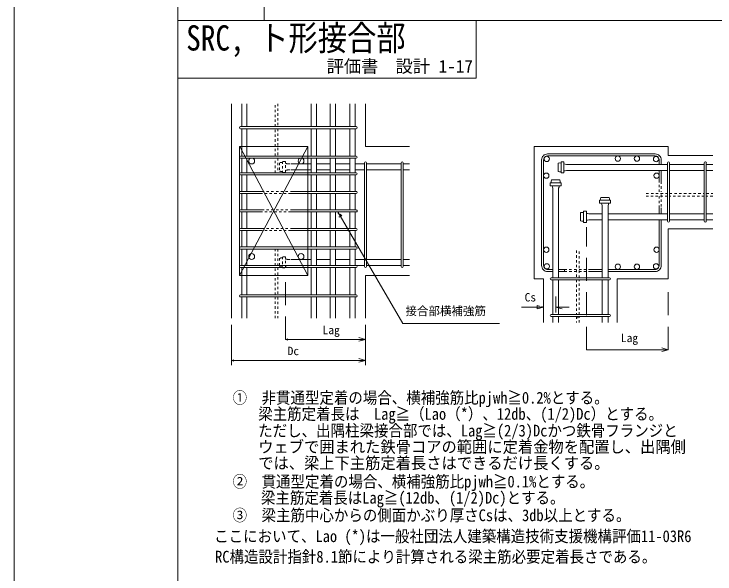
# Model space of a CAD drawing. Units: millimetres, scale not verified. Extents: x -210 to 382, y -132 to 268.
# Drawn here: x -210.3 to -88.3, y -29.8 to 67.8 of the extents above; entities that cross this region are included whole.
import ezdxf
from ezdxf.enums import TextEntityAlignment as Align

# ---------------------------------------------------------------- set-up
doc = ezdxf.new("R2010")
doc.units = ezdxf.units.MM
doc.header["$LTSCALE"] = 2
for name, pattern in [('DASHED2', [3, 2, -1]), ('USER1', [2, 1.25, -0.25, 0.25, -0.25]), ('USER2', [0.41664, 0.20828, -0.20836])]:
    doc.linetypes.add(name, pattern=pattern)
for name, color, linetype, lineweight in [('0-3_Defpoints', 7, 'Continuous', 18), ('0-4_寸法', 4, 'Continuous', 18), ('0-5_鉄骨', 4, 'USER2', 18), ('0-6_外枠', 4, 'Continuous', 18), ('0-7_文字', 7, 'Continuous', 9), ('0-8_タイトル', 7, 'Continuous', 18), ('0-9_内枠', 7, 'Continuous', 18), ('0-D_主筋', 4, 'Continuous', 18), ('0-F_躯体__破線__', 7, 'Continuous', 18), ('1-0_せん断筋', 5, 'Continuous', 18), ('1-1_躯体', 7, 'Continuous', 18), ('1-4_本文文字', 5, 'USER2', 18)]:
    doc.layers.add(name, color=color, linetype=linetype, lineweight=lineweight)
doc.styles.add('ＭＳ ゴシック', font='')
doc.styles.get('ＭＳ ゴシック').set_extended_font_data('MS Gothic')

msp = doc.modelspace()

# ---------------------------------------------------------------- linework, layer by layer
at = {"layer": '0-3_Defpoints', "color": 4}
msp.add_line((-210.346, 267.826), (-210.346, -132.174), dxfattribs=at)
at = {"layer": '0-3_Defpoints', "linetype": 'USER1'}
msp.add_line((-112.16, 15.087), (-112.16, 14.829), dxfattribs=at)
at = {"layer": '0-4_寸法'}
for p, q in [((-153.934, 33.314), (-142.654, 13.893)), ((-116, 15.782), (-116, 18.599)), ((-121.938, 16.726), (-118.099, 16.726)), ((-116, 16.726), (-113.635, 16.726)), ((-116, 16.726), (-114.848, 16.418)), ((-172.488, 13.652), (-172.488, 6.595)), ((-149.141, 13.652), (-149.141, 6.595)), ((-142.654, 13.893), (-125.783, 13.893)), ((-163.081, 11.105), (-149.141, 11.105)), ((-110.664, 9.321), (-96.39, 9.321)), ((-172.488, 7.456), (-149.141, 7.456)), ((-150.293, 7.765), (-149.141, 7.456)), ((-149.141, 7.456), (-149.58, 7.339))]:
    msp.add_line(p, q, dxfattribs=at)
at = {"layer": '0-4_寸法', "linetype": 'DASHED2'}
for p, q in [((-110.664, 9.321), (-110.664, 30.67)), ((-163.081, 11.092), (-163.081, 22.771)), ((-96.39, 9.321), (-96.39, 20.802)), ((-149.141, 11.105), (-149.141, 13.652))]:
    msp.add_line(p, q, dxfattribs=at)
at = {"layer": '0-4_寸法'}
for points in [[(-118.099, 16.726), (-119.251, 16.418), (-119.251, 17.035)], [(-162.642, 10.987), (-163.081, 11.105), (-162.642, 11.222)], [(-150.293, 11.413), (-149.141, 11.105), (-150.293, 10.796)], [(-149.58, 11.222), (-149.141, 11.105), (-149.58, 10.987)], [(-97.542, 9.63), (-96.39, 9.321), (-97.542, 9.013)], [(-172.05, 7.339), (-172.488, 7.456), (-172.05, 7.574)], [(-149.58, 7.574), (-149.141, 7.456), (-150.293, 7.148)]]:
    msp.add_lwpolyline(points, dxfattribs=at)
at = {"layer": '0-5_鉄骨'}
for p, q in [((-164.885, 48.173), (-164.885, 52.166)), ((-164.424, 52.166), (-164.424, 48.173)), ((-164.885, 43.053), (-164.885, 47.814)), ((-164.424, 47.814), (-164.424, 43.053)), ((-164.885, 40.134), (-164.885, 42.694)), ((-164.424, 42.694), (-164.424, 40.134)), ((-100.23, 36.538), (-96.525, 36.538)), ((-96.525, 36.077), (-100.23, 36.077)), ((-96.166, 36.538), (-90.126, 36.538)), ((-90.126, 36.077), (-96.166, 36.077)), ((-89.768, 36.538), (-88.659, 36.538)), ((-88.659, 36.077), (-89.768, 36.077)), ((-164.885, 23.981), (-164.885, 26.853)), ((-164.424, 26.853), (-164.424, 23.981)), ((-112.39, 26.592), (-112.39, 21.845)), ((-111.93, 21.845), (-111.93, 26.592)), ((-164.885, 18.861), (-164.885, 23.622)), ((-164.424, 23.622), (-164.424, 18.861)), ((-112.39, 21.485), (-112.39, 15.445)), ((-112.39, 21.485), (-112.39, 15.445)), ((-111.93, 15.445), (-111.93, 21.485)), ((-111.93, 15.445), (-111.93, 21.485)), ((-164.885, 14.79), (-164.885, 18.502)), ((-164.424, 18.502), (-164.424, 14.79)), ((-112.39, 15.087), (-112.39, 14.037)), ((-112.39, 15.087), (-112.39, 14.037)), ((-111.93, 14.037), (-111.93, 15.087)), ((-111.93, 14.037), (-111.93, 15.087))]:
    msp.add_line(p, q, dxfattribs=at)
at = {"layer": '0-5_鉄骨', "color": 7}
msp.add_line((-114.464, 23.303), (-114.464, 22.842), dxfattribs=at)
at = {"layer": '0-6_外枠'}
msp.add_lwpolyline([(-181.804, 257.826), (-181.804, -114.753), (372.196, -114.753)], dxfattribs=at)
at = {"layer": '0-9_内枠'}
for p, q in [((-166.804, 159.917), (-166.804, 66.644)), ((-181.804, 66.644), (18.876, 66.644)), ((-129.843, 66.644), (-129.843, 56.595)), ((-181.804, 56.595), (-129.843, 56.595))]:
    msp.add_line(p, q, dxfattribs=at)
at = {"layer": '0-D_主筋'}
for p, q in [((-170.696, 52.166), (-170.696, 48.173)), ((-169.775, 52.166), (-169.775, 48.173)), ((-158.6, 52.166), (-158.6, 48.173)), ((-157.679, 52.166), (-157.679, 48.173)), ((-155.272, 52.166), (-155.272, 48.173)), ((-154.351, 52.166), (-154.351, 48.173)), ((-151.855, 52.166), (-151.855, 48.173)), ((-150.933, 52.166), (-150.933, 48.173)), ((-150.933, 52.166), (-150.933, 48.173)), ((-170.696, 47.814), (-170.696, 43.053)), ((-169.775, 47.814), (-169.775, 43.053)), ((-158.6, 47.814), (-158.6, 43.053)), ((-157.679, 47.814), (-157.679, 43.053)), ((-155.272, 47.814), (-155.272, 43.053)), ((-154.351, 47.814), (-154.351, 43.053)), ((-151.855, 47.814), (-151.855, 43.053)), ((-150.933, 47.814), (-150.933, 43.053)), ((-150.933, 47.666), (-150.933, 43.053)), ((-170.696, 42.694), (-170.696, 40.134)), ((-169.775, 42.694), (-169.775, 40.134)), ((-162.095, 41.67), (-158.6, 41.67)), ((-158.6, 42.694), (-158.6, 40.134)), ((-157.679, 42.694), (-157.679, 40.134)), ((-157.679, 41.67), (-155.272, 41.67)), ((-155.272, 42.694), (-155.272, 40.134)), ((-154.351, 42.694), (-154.351, 40.134)), ((-154.351, 41.67), (-151.855, 41.67)), ((-151.855, 42.694), (-151.855, 40.134)), ((-150.933, 42.694), (-150.933, 40.134)), ((-150.933, 42.546), (-150.933, 40.134)), ((-150.933, 41.67), (-149.32, 41.67)), ((-148.962, 41.67), (-142.92, 41.67)), ((-142.562, 41.67), (-141.461, 41.67)), ((-115.592, 41.799), (-115.592, 40.339)), ((-114.559, 42.037), (-115.075, 42.037)), ((-115.075, 42.037), (-115.075, 40.102)), ((-114.559, 40.102), (-114.559, 42.037)), ((-114.148, 41.581), (-112.826, 41.581)), ((-112.826, 41.581), (-96.525, 41.581)), ((-96.166, 41.581), (-90.126, 41.581)), ((-89.768, 41.581), (-88.659, 41.581)), ((-162.095, 40.646), (-158.6, 40.646)), ((-157.679, 40.646), (-155.272, 40.646)), ((-154.351, 40.646), (-151.855, 40.646)), ((-150.933, 40.646), (-149.32, 40.646)), ((-148.962, 40.646), (-142.92, 40.646)), ((-142.562, 40.646), (-141.461, 40.646)), ((-114.148, 40.557), (-112.826, 40.557)), ((-96.525, 40.557), (-112.826, 40.557)), ((-90.126, 40.557), (-96.166, 40.557)), ((-88.659, 40.557), (-89.768, 40.557)), ((-170.696, 39.776), (-170.696, 36.904)), ((-169.775, 39.776), (-169.775, 36.904)), ((-158.6, 39.776), (-158.6, 36.904)), ((-157.679, 39.776), (-157.679, 36.904)), ((-155.272, 39.776), (-155.272, 36.904)), ((-154.351, 39.776), (-154.351, 36.904)), ((-151.855, 39.776), (-151.855, 36.904)), ((-150.933, 39.776), (-150.933, 36.904)), ((-150.933, 39.315), (-150.933, 36.904)), ((-150.933, 39.315), (-150.933, 36.904)), ((-115.075, 40.102), (-114.559, 40.102)), ((-116.968, 38.376), (-116.968, 37.86)), ((-115.032, 38.376), (-116.968, 38.376)), ((-116.968, 37.86), (-115.032, 37.86)), ((-115.27, 38.893), (-116.73, 38.893)), ((-115.032, 37.86), (-115.032, 38.376)), ((-116.512, 37.448), (-116.512, 21.844)), ((-116.512, 37.448), (-116.512, 36.126)), ((-115.488, 21.844), (-115.488, 37.448)), ((-115.488, 37.448), (-115.488, 36.126)), ((-170.696, 36.545), (-170.696, 33.673)), ((-169.775, 36.545), (-169.775, 33.673)), ((-158.6, 36.545), (-158.6, 33.673)), ((-157.679, 36.545), (-157.679, 33.673)), ((-155.272, 36.545), (-155.272, 33.673)), ((-154.351, 36.545), (-154.351, 33.673)), ((-151.855, 36.545), (-151.855, 33.673)), ((-150.933, 36.545), (-150.933, 33.673)), ((-150.933, 36.545), (-150.933, 33.673)), ((-106.668, 35.856), (-108.129, 35.856)), ((-108.366, 35.34), (-108.366, 34.824)), ((-106.431, 35.34), (-108.366, 35.34)), ((-108.366, 34.824), (-106.431, 34.824)), ((-107.91, 34.412), (-107.91, 33.75)), ((-106.886, 34.412), (-106.886, 33.75)), ((-106.431, 34.824), (-106.431, 35.34)), ((-170.696, 33.314), (-170.696, 30.442)), ((-169.775, 33.314), (-169.775, 30.442)), ((-158.6, 33.314), (-158.6, 30.442)), ((-157.679, 33.314), (-157.679, 30.442)), ((-155.272, 33.314), (-155.272, 30.442)), ((-154.351, 33.314), (-154.351, 30.442)), ((-151.855, 33.314), (-151.855, 30.442)), ((-150.933, 33.314), (-150.933, 30.442)), ((-150.933, 33.314), (-150.933, 30.442)), ((-111.697, 33.198), (-111.697, 31.738)), ((-110.664, 33.435), (-111.18, 33.435)), ((-111.18, 33.435), (-111.18, 31.5)), ((-110.664, 31.5), (-110.664, 33.435)), ((-110.252, 32.98), (-108.93, 32.98)), ((-109.728, 32.98), (-107.91, 32.98)), ((-107.91, 34.004), (-107.91, 21.844)), ((-106.886, 21.844), (-106.886, 34.004)), ((-96.525, 32.98), (-106.886, 32.98)), ((-90.126, 32.98), (-96.166, 32.98)), ((-88.659, 32.98), (-89.768, 32.98)), ((-110.252, 31.956), (-108.93, 31.956)), ((-109.728, 31.956), (-107.91, 31.956)), ((-109.728, 31.956), (-107.91, 31.956)), ((-106.886, 31.956), (-96.525, 31.956)), ((-96.166, 31.956), (-90.126, 31.956)), ((-89.768, 31.956), (-88.659, 31.956)), ((-111.18, 31.5), (-110.664, 31.5)), ((-170.696, 30.084), (-170.696, 27.211)), ((-169.775, 30.084), (-169.775, 27.211)), ((-158.6, 30.084), (-158.6, 27.211)), ((-157.679, 30.084), (-157.679, 27.211)), ((-155.272, 30.084), (-155.272, 27.211)), ((-154.351, 30.084), (-154.351, 27.211)), ((-151.855, 30.084), (-151.855, 27.211)), ((-150.933, 30.084), (-150.933, 27.211)), ((-150.933, 30.084), (-150.933, 27.672)), ((-170.696, 26.853), (-170.696, 23.981)), ((-169.775, 26.853), (-169.775, 23.981)), ((-158.6, 26.853), (-158.6, 23.981)), ((-157.679, 26.853), (-157.679, 23.981)), ((-155.272, 26.853), (-155.272, 23.981)), ((-154.351, 26.853), (-154.351, 23.981)), ((-151.855, 26.853), (-151.855, 23.981)), ((-150.933, 26.853), (-150.933, 23.981)), ((-162.095, 25.03), (-158.6, 25.03)), ((-157.679, 25.03), (-155.272, 25.03)), ((-154.351, 25.03), (-151.855, 25.03)), ((-150.933, 25.03), (-149.32, 25.03)), ((-148.962, 25.03), (-142.92, 25.03)), ((-142.562, 25.03), (-141.461, 25.03)), ((-170.696, 23.622), (-170.696, 18.861)), ((-169.775, 23.622), (-169.775, 18.861)), ((-162.095, 24.006), (-158.6, 24.006)), ((-158.6, 23.622), (-158.6, 18.861)), ((-157.679, 24.006), (-151.855, 24.006)), ((-157.679, 23.622), (-157.679, 18.861)), ((-155.669, 24.006), (-155.144, 24.006)), ((-155.272, 23.622), (-155.272, 18.861)), ((-154.351, 23.622), (-154.351, 18.861)), ((-151.855, 23.622), (-151.855, 18.861)), ((-150.933, 24.006), (-149.32, 24.006)), ((-150.933, 23.622), (-150.933, 18.861)), ((-148.962, 24.006), (-142.92, 24.006)), ((-142.562, 24.006), (-141.461, 24.006)), ((-116.512, 21.485), (-116.512, 15.445)), ((-115.488, 15.445), (-115.488, 21.485)), ((-107.91, 21.485), (-107.91, 15.445)), ((-106.886, 15.445), (-106.886, 21.485)), ((-170.696, 18.502), (-170.696, 14.79)), ((-169.775, 18.502), (-169.775, 14.79)), ((-158.6, 18.502), (-158.6, 14.79)), ((-157.679, 18.502), (-157.679, 14.79)), ((-155.272, 18.502), (-155.272, 14.79)), ((-154.351, 18.502), (-154.351, 14.79)), ((-151.855, 18.502), (-151.855, 14.79)), ((-150.933, 18.502), (-150.933, 14.79)), ((-116.512, 15.087), (-116.512, 14.037)), ((-115.488, 14.037), (-115.488, 15.087)), ((-107.91, 15.087), (-107.91, 14.037)), ((-106.886, 14.037), (-106.886, 15.087))]:
    msp.add_line(p, q, dxfattribs=at)
at = {"layer": '0-D_主筋', "linetype": 'USER2'}
for p, q in [((-164.114, 41.888), (-164.114, 40.428)), ((-163.597, 42.126), (-163.597, 40.191)), ((-163.081, 42.126), (-163.597, 42.126)), ((-163.081, 40.191), (-163.081, 42.126)), ((-162.669, 41.67), (-162.095, 41.67)), ((-162.669, 40.646), (-162.095, 40.646)), ((-163.597, 40.191), (-163.081, 40.191)), ((-164.114, 25.248), (-164.114, 23.788)), ((-163.597, 25.486), (-163.597, 23.551)), ((-163.081, 25.486), (-163.597, 25.486)), ((-163.081, 23.551), (-163.081, 25.486)), ((-162.669, 25.03), (-162.095, 25.03)), ((-163.597, 23.551), (-163.081, 23.551)), ((-162.669, 24.006), (-162.095, 24.006))]:
    msp.add_line(p, q, dxfattribs=at)
at = {"layer": '0-D_主筋'}
for centre, radius in [((-117.565, 42.544), 0.461), ((-105.184, 42.605), 0.461), ((-101.856, 42.605), 0.461), ((-98.528, 42.528), 0.461), ((-168.956, 42.182), 0.512), ((-160.354, 42.182), 0.512), ((-117.638, 39.636), 0.461), ((-98.438, 39.636), 0.461), ((-117.638, 26.733), 0.461), ((-98.438, 26.733), 0.461), ((-168.956, 25.542), 0.512), ((-160.354, 25.542), 0.512), ((-117.549, 23.84), 0.461), ((-105.184, 23.764), 0.461), ((-101.856, 23.764), 0.461), ((-98.528, 23.84), 0.461)]:
    msp.add_circle(centre, radius, dxfattribs=at)
at = {"layer": '0-D_主筋', "linetype": 'USER2'}
for centre, radius, start, end in [((-163.776, 40.769), 1.169, 81.2128, 106.80177), ((-163.175, 40.339), 1.424, 69.19004, 86.19848), ((-163.776, 41.548), 1.169, 253.19823, 278.7872), ((-163.175, 41.977), 1.424, 273.80152, 290.80996), ((-163.776, 24.129), 1.169, 81.2128, 106.80177), ((-163.175, 23.699), 1.424, 69.19004, 86.19848), ((-163.776, 24.908), 1.169, 253.19823, 278.7872), ((-163.175, 25.337), 1.424, 273.80152, 290.80996)]:
    msp.add_arc(centre, radius, start, end, dxfattribs=at)
at = {"layer": '0-D_主筋'}
for centre, radius, start, end in [((-115.254, 40.68), 1.169, 81.2128, 106.80177), ((-114.654, 40.25), 1.424, 69.19004, 86.19848), ((-115.254, 41.459), 1.169, 253.19823, 278.7872), ((-114.654, 41.888), 1.424, 273.80152, 290.80996), ((-115.611, 38.555), 1.169, 163.19823, 188.7872), ((-115.181, 37.954), 1.424, 183.80152, 200.80996), ((-116.819, 37.954), 1.424, 339.19004, 356.19848), ((-116.389, 38.555), 1.169, 351.2128, 16.80177), ((-107.009, 35.518), 1.169, 163.19823, 188.7872), ((-107.788, 35.518), 1.169, 351.2128, 16.80177), ((-106.579, 34.918), 1.424, 183.80152, 200.80996), ((-108.218, 34.918), 1.424, 339.19004, 356.19848), ((-111.359, 32.078), 1.169, 81.2128, 106.80177), ((-110.758, 31.649), 1.424, 69.19004, 86.19848), ((-110.758, 33.287), 1.424, 273.80152, 290.80996), ((-111.359, 32.857), 1.169, 253.19823, 278.7872)]:
    msp.add_arc(centre, radius, start, end, dxfattribs=at)
at = {"layer": '0-F_躯体__破線__'}
for p, q in [((-171.055, 22.214), (-171.055, 44.742)), ((-171.055, 22.214), (-159.176, 44.742)), ((-159.176, 44.742), (-171.055, 44.742)), ((-159.162, 22.214), (-171.041, 44.742)), ((-159.176, 44.742), (-159.176, 22.214)), ((-159.176, 22.214), (-171.055, 22.214))]:
    msp.add_line(p, q, dxfattribs=at)
at = {"layer": '1-0_せん断筋'}
for p, q in [((-150.754, 48.173), (-170.876, 48.173)), ((-170.876, 47.814), (-150.754, 47.814)), ((-150.754, 43.053), (-170.876, 43.053)), ((-117.408, 43.424), (-117.19, 43.424)), ((-117.19, 43.066), (-117.408, 43.066)), ((-117.382, 43.066), (-117.19, 43.066)), ((-117.19, 43.424), (-98.669, 43.424)), ((-117.19, 43.066), (-98.669, 43.066)), ((-170.876, 42.694), (-150.754, 42.694)), ((-149.32, 41.849), (-149.32, 23.827)), ((-148.962, 41.849), (-148.962, 23.827)), ((-148.962, 41.67), (-148.962, 23.827)), ((-142.92, 41.849), (-142.92, 23.827)), ((-142.562, 41.849), (-142.562, 23.827)), ((-142.562, 41.67), (-142.562, 23.827)), ((-118.458, 42.375), (-118.458, 23.994)), ((-118.099, 42.375), (-118.099, 23.994)), ((-97.978, 42.375), (-97.978, 41.581)), ((-97.619, 41.581), (-97.619, 42.375)), ((-96.525, 41.846), (-96.525, 31.691)), ((-96.166, 41.846), (-96.166, 31.691)), ((-90.126, 41.846), (-90.126, 31.691)), ((-89.768, 41.846), (-89.768, 31.691)), ((-97.978, 40.557), (-97.978, 38.612)), ((-97.619, 38.612), (-97.619, 40.557)), ((-150.754, 40.134), (-170.876, 40.134)), ((-150.754, 39.776), (-170.876, 39.776)), ((-155.272, 39.776), (-155.272, 36.904)), ((-149.32, 39.315), (-149.32, 27.672)), ((-167.215, 36.904), (-170.876, 36.904)), ((-150.754, 36.904), (-162.095, 36.904)), ((-150.754, 36.904), (-150.933, 36.904)), ((-150.754, 36.904), (-150.933, 36.904)), ((-170.876, 36.545), (-167.215, 36.545)), ((-162.095, 36.545), (-150.754, 36.545)), ((-155.272, 36.545), (-155.272, 33.673)), ((-155.272, 33.673), (-155.272, 36.545)), ((-150.933, 36.545), (-150.754, 36.545)), ((-150.933, 36.545), (-150.754, 36.545)), ((-167.215, 33.673), (-170.876, 33.673)), ((-170.876, 33.314), (-167.215, 33.314)), ((-150.754, 33.673), (-162.095, 33.673)), ((-162.095, 33.314), (-150.754, 33.314)), ((-155.272, 33.314), (-155.272, 30.442)), ((-155.272, 30.442), (-155.272, 33.314)), ((-150.754, 33.673), (-150.933, 33.673)), ((-150.933, 33.314), (-150.754, 33.314)), ((-97.978, 32.98), (-97.978, 34.004)), ((-97.619, 34.004), (-97.619, 32.98)), ((-97.978, 23.994), (-97.978, 31.956)), ((-97.619, 31.956), (-97.619, 23.994)), ((-167.215, 30.442), (-170.876, 30.442)), ((-170.876, 30.084), (-167.215, 30.084)), ((-150.754, 30.442), (-162.095, 30.442)), ((-162.095, 30.084), (-150.754, 30.084)), ((-155.272, 30.084), (-155.272, 27.211)), ((-155.272, 27.211), (-155.272, 30.084)), ((-150.754, 30.442), (-150.933, 30.442)), ((-150.933, 30.084), (-150.754, 30.084)), ((-170.876, 27.211), (-150.754, 27.211)), ((-170.876, 26.853), (-150.754, 26.853)), ((-150.754, 23.981), (-170.876, 23.981)), ((-170.876, 23.622), (-150.754, 23.622)), ((-117.408, 23.303), (-116.512, 23.303)), ((-114.464, 23.303), (-115.488, 23.303)), ((-109.856, 23.303), (-107.91, 23.303)), ((-106.886, 23.303), (-98.669, 23.303)), ((-116.512, 22.944), (-117.408, 22.944)), ((-115.488, 22.944), (-114.464, 22.944)), ((-107.91, 22.944), (-109.856, 22.944)), ((-98.669, 22.944), (-106.886, 22.944)), ((-106.622, 21.844), (-116.777, 21.844)), ((-106.622, 21.485), (-116.777, 21.485)), ((-150.754, 18.861), (-170.876, 18.861)), ((-170.876, 18.502), (-150.754, 18.502)), ((-106.622, 15.445), (-116.777, 15.445)), ((-106.622, 15.087), (-116.777, 15.087))]:
    msp.add_line(p, q, dxfattribs=at)
at = {"layer": '1-0_せん断筋', "linetype": 'USER2'}
for p, q in [((-97.978, 36.794), (-97.978, 38.612)), ((-97.619, 38.612), (-97.619, 36.794)), ((-167.215, 36.904), (-162.095, 36.904)), ((-162.095, 36.545), (-167.215, 36.545)), ((-97.978, 34.004), (-97.978, 36.333)), ((-97.619, 36.333), (-97.619, 34.004)), ((-167.215, 33.673), (-162.095, 33.673)), ((-162.095, 33.314), (-167.215, 33.314)), ((-167.215, 30.442), (-162.095, 30.442)), ((-162.095, 30.084), (-167.215, 30.084)), ((-112.39, 23.303), (-114.464, 23.303)), ((-109.856, 23.303), (-111.93, 23.303)), ((-114.464, 22.944), (-112.39, 22.944)), ((-111.93, 22.944), (-109.856, 22.944))]:
    msp.add_line(p, q, dxfattribs=at)
at = {"layer": '1-0_せん断筋'}
for centre, radius, start, end in [((-170.876, 47.993), 0.179, 90, 270), ((-150.754, 47.993), 0.179, 270, 90), ((-170.876, 42.873), 0.179, 90, 270), ((-150.754, 42.873), 0.179, 270, 90), ((-117.408, 42.375), 1.05, 135, 180), ((-117.408, 42.375), 1.05, 89.99912, 135), ((-117.408, 42.375), 0.691, 135, 180), ((-117.408, 42.375), 0.691, 89.99888, 135), ((-98.669, 42.375), 1.05, 45, 90), ((-98.669, 42.375), 0.691, 45, 90), ((-98.669, 42.375), 0.691, 0, 45), ((-98.669, 42.375), 1.05, 0, 45), ((-149.141, 41.849), 0.179, 0, 180), ((-142.741, 41.849), 0.179, 0, 180), ((-96.345, 41.846), 0.179, 0, 180), ((-96.345, 41.846), 0.179, 0, 180), ((-89.945, 41.846), 0.179, 0, 180), ((-89.941, 41.846), 0.179, 0, 180), ((-170.876, 39.955), 0.179, 90, 270), ((-170.876, 39.955), 0.179, 90, 270), ((-150.754, 39.955), 0.179, 270, 90), ((-170.876, 36.724), 0.179, 90, 270), ((-170.876, 36.724), 0.179, 90, 270), ((-150.754, 36.724), 0.179, 270, 90), ((-150.754, 36.724), 0.179, 270, 90), ((-150.754, 36.724), 0.179, 270, 90), ((-170.876, 33.494), 0.179, 90, 270), ((-170.876, 33.494), 0.179, 90, 270), ((-150.754, 33.494), 0.179, 270, 90), ((-150.754, 33.494), 0.179, 269.99897, 90.00167), ((-96.345, 31.691), 0.179, 180, 0), ((-89.947, 31.691), 0.179, 180, 0), ((-170.876, 30.263), 0.179, 90, 270), ((-170.876, 30.263), 0.179, 90, 270), ((-150.754, 30.263), 0.179, 270, 90), ((-150.754, 30.263), 0.179, 270, 90), ((-170.876, 27.032), 0.179, 90, 270), ((-170.876, 27.032), 0.179, 90, 270), ((-150.754, 27.032), 0.179, 270, 90), ((-170.876, 23.801), 0.179, 90, 270), ((-170.876, 23.801), 0.179, 90, 270), ((-150.754, 23.801), 0.179, 270, 90), ((-149.141, 23.827), 0.179, 180, 0), ((-142.741, 23.827), 0.179, 180, 0), ((-117.408, 23.994), 1.05, 180, 225), ((-117.408, 23.994), 1.05, 225, 270), ((-117.408, 23.994), 0.691, 180, 225), ((-117.408, 23.994), 0.691, 225, 270), ((-98.669, 23.994), 0.691, 270, 315), ((-98.669, 23.994), 1.05, 270, 315), ((-98.669, 23.994), 0.691, 315, 0), ((-98.669, 23.994), 1.05, 315, 0), ((-116.777, 21.666), 0.179, 90, 270), ((-106.622, 21.664), 0.179, 270, 90), ((-170.876, 18.681), 0.179, 90, 270), ((-150.754, 18.681), 0.179, 270, 90), ((-116.777, 15.266), 0.179, 90, 270), ((-106.622, 15.266), 0.179, 270, 90)]:
    msp.add_arc(centre, radius, start, end, dxfattribs=at)
at = {"layer": '1-1_躯体'}
for p, q in [((-172.488, 52.166), (-172.488, 14.79)), ((-149.141, 52.166), (-149.141, 44.742)), ((-149.141, 44.742), (-141.461, 44.742)), ((-119.738, 21.664), (-119.738, 44.704)), ((-119.738, 44.704), (-96.39, 44.704)), ((-96.39, 44.704), (-96.39, 43.168)), ((-96.39, 43.168), (-88.659, 43.168)), ((-96.39, 21.664), (-96.39, 30.368)), ((-96.39, 30.368), (-88.659, 30.368)), ((-149.141, 22.214), (-149.141, 14.79)), ((-149.141, 22.214), (-141.461, 22.214)), ((-118.099, 21.664), (-119.738, 21.664)), ((-118.099, 21.664), (-118.099, 14.037)), ((-105.299, 21.664), (-96.39, 21.664)), ((-105.299, 21.664), (-105.299, 14.037))]:
    msp.add_line(p, q, dxfattribs=at)
at = {"layer": '1-4_本文文字'}
for p, q in [((-153.934, 33.314), (-153.688, 32.393)), ((-153.26, 32.64), (-153.934, 33.314)), ((-153.688, 32.393), (-153.26, 32.64)), ((-119.251, 17.035), (-118.099, 16.726))]:
    msp.add_line(p, q, dxfattribs=at)

# ---------------------------------------------------------------- texts
at = {"layer": '0-4_寸法', "color": 7, "style": 'ＭＳ ゴシック'}
for s, p in [('Cs', (-121.419, 17.277)), ('Lag', (-156.598, 11.574)), ('Lag', (-104.645, 10.192)), ('Dc', (-162.689, 7.926))]:
    msp.add_text(s, height=1.466, dxfattribs=at).set_placement(p, align=Align.BOTTOM_LEFT)
at = {"layer": '0-7_文字', "style": 'ＭＳ ゴシック'}
for s, height, p in [('評価書\u3000設計 1-17', 2.199, (-155.892, 56.938)), ('接合部横補強筋', 1.466, (-142.167, 14.88))]:
    msp.add_text(s, height=height, dxfattribs=at).set_placement(p, align=Align.BOTTOM_LEFT)
for s, width, p in [('①\u3000非貫通型定着の場合、横補強筋比pjwh≧0.2%とする。', 0.9, (-172.273, -0.688)), ('梁主筋定着長は\u3000Lag≧（Lao（*）、12db、(1/2)Dc）とする。', 0.9, (-167.814, -3.508)), ('ただし、出隅柱梁接合部では、Lag≧(2/3)Dcかつ鉄骨フランジと', 0.9, (-167.814, -6.42)), ('ウェブで囲まれた鉄骨コアの範囲に定着金物を配置し、出隅側', 0.95, (-167.814, -9.244)), ('では、梁上下主筋定着長さはできるだけ長くする。', 0.95, (-167.814, -12.069)), ('②\u3000貫通型定着の場合、横補強筋比pjwh≧0.1%とする。', 0.9, (-172.273, -15.295)), ('梁主筋定着長はLag≧(12db、(1/2)Dc)とする。', 0.9, (-167.337, -18.115)), ('③\u3000梁主筋中心からの側面かぶり厚さCsは、3db以上とする。', 0.9, (-172.273, -21.163)), ('ここにおいて、Lao (*)は一般社団法人建築構造技術支援機構評価11-03R6', 0.9, (-175.48, -24.813)), ('RC構造設計指針8.1節により計算される梁主筋必要定着長さである。', 0.9, (-175.328, -28.387))]:
    msp.add_text(s, height=2.053, dxfattribs=dict(at, width=width)).set_placement(p, align=Align.BOTTOM_LEFT)
at = {"layer": '0-8_タイトル', "style": 'ＭＳ ゴシック', "width": 0.85}
msp.add_text('SRC, ト形接合部', height=4.399, dxfattribs=at).set_placement((-180.362, 60.113), align=Align.BOTTOM_LEFT)

doc.saveas('drawing.dxf')
